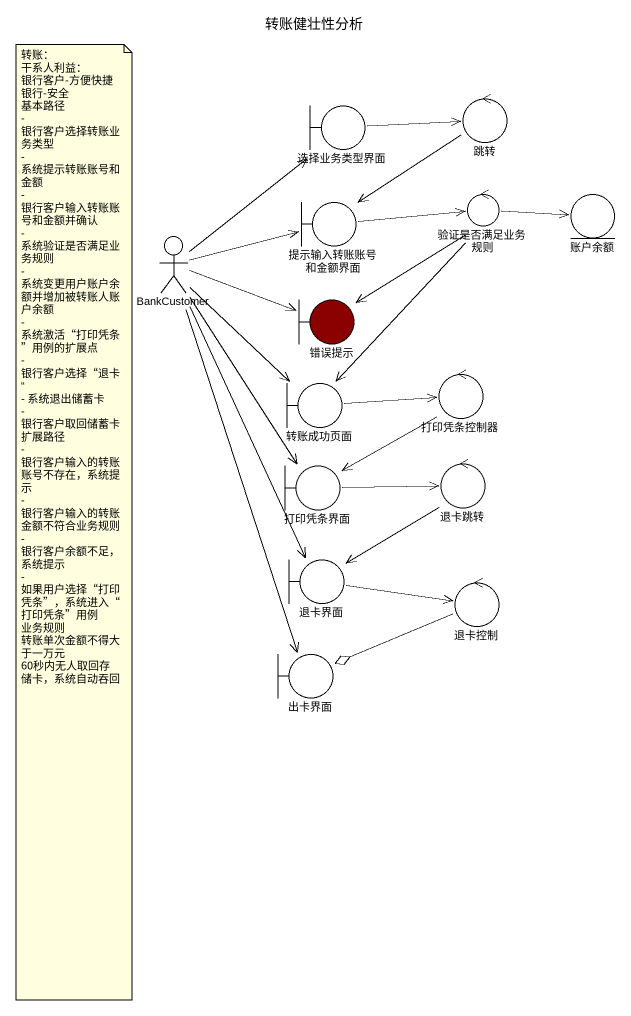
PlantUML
@startuml
title 转账健壮性分析
boundary 选择业务类型界面
control 跳转
boundary 提示输入转账账号和金额界面
control 验证是否满足业务规则
entity 账户余额
actor BankCustomer
boundary 错误提示 #8B0000
boundary 转账成功页面
control 打印凭条控制器
boundary 打印凭条界面
control 退卡跳转
boundary 退卡界面
control 退卡控制
boundary 出卡界面
选择业务类型界面 -right-> 跳转
跳转 --> 提示输入转账账号和金额界面
提示输入转账账号和金额界面 -right-> 验证是否满足业务规则
验证是否满足业务规则 -right-> 账户余额
验证是否满足业务规则 --> 错误提示
验证是否满足业务规则 --> 转账成功页面
BankCustomer -up-> 选择业务类型界面
BankCustomer -right-> 提示输入转账账号和金额界面
BankCustomer -right-> 错误提示
BankCustomer --> 转账成功页面
BankCustomer --> 打印凭条界面
BankCustomer --> 退卡界面
BankCustomer --> 出卡界面
转账成功页面 -right-> 打印凭条控制器
打印凭条控制器 --> 打印凭条界面
打印凭条界面 -right-> 退卡跳转
退卡跳转 --> 退卡界面
退卡界面 -right-> 退卡控制
退卡控制 -left-o 出卡界面
note as N1
  转账：
  干系人利益：
  银行客户-方便快捷
  银行-安全
  基本路径
  - 银行客户选择转账业务类型
  - 系统提示转账账号和金额
  - 银行客户输入转账账号和金额并确认
  - 系统验证是否满足业务规则
  - 系统变更用户账户余额并增加被转账人账户余额
  - 系统激活“打印凭条”用例的扩展点
  - 银行客户选择“退卡“
  - 系统退出储蓄卡
  - 银行客户取回储蓄卡
  扩展路径
  - 银行客户输入的转账账号不存在，系统提示
  - 银行客户输入的转账金额不符合业务规则
  - 银行客户余额不足，系统提示
  - 如果用户选择“打印凭条”，系统进入“打印凭条”用例
  业务规则
  转账单次金额不得大于一万元
  60秒内无人取回存储卡，系统自动吞回
end note
@enduml
